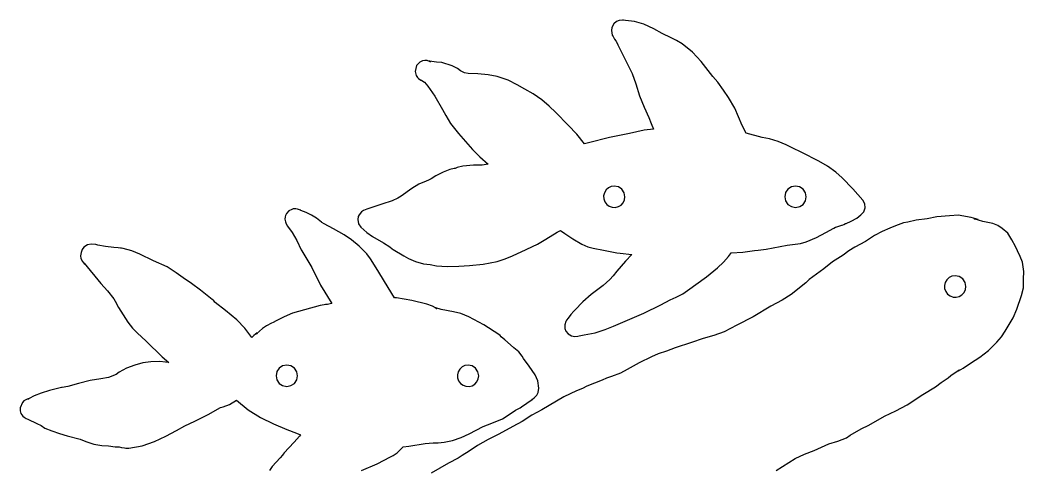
# Model space of a CAD drawing. Extents: x -104 to 747, y 152 to 800.
# Drawn here: x -101.9 to 132.6, y 690.2 to 794.9 of the extents above; entities that cross this region are included whole.
import ezdxf

# ---------------------------------------------------------------- set-up
doc = ezdxf.new("R2010")
doc.units = 0

msp = doc.modelspace()

# ---------------------------------------------------------------- linework, layer by layer
for p, q in [((36.386225, 793.169125), (36.2651, 792.437)), ((36.8123, 793.971), (36.386225, 793.169125)), ((37.484237, 794.5345), (36.8123, 793.971)), ((38.1162, 794.789), (37.484237, 794.5345)), ((38.853, 794.875), (38.1162, 794.789)), ((38.8512, 794.873), (38.853, 794.875)), ((39.0963, 794.823), (38.8512, 794.873)), ((39.5746, 794.801), (39.0963, 794.823)), ((39.5773, 794.801), (39.5746, 794.801)), ((41.6471, 794.524), (39.5773, 794.801)), ((43.8102, 793.926), (41.6471, 794.524)), ((46.157638, 792.864625), (43.8102, 793.926)), ((48.1066, 791.762), (46.157638, 792.864625)), ((36.2651, 792.437), (36.419512, 791.3745)), ((36.419512, 791.3745), (36.6703, 791.002)), ((36.6703, 791.002), (37.0252, 790.433)), ((37.0252, 790.433), (37.3053, 790.033)), ((50.225975, 790.7535), (48.1066, 791.762)), ((51.462925, 790.127656), (50.225975, 790.7535)), ((37.3053, 790.033), (37.3465, 789.965)), ((37.3465, 789.965), (37.7404, 789.117)), ((37.7404, 789.117), (39.498725, 785.642625)), ((52.7673, 789.316), (51.462925, 790.127656)), ((55.17745, 787.357625), (52.7673, 789.316)), ((39.498725, 785.642625), (41.0865, 782.391)), ((57.2372, 785.163), (55.17745, 787.357625)), ((-9.28711, 784.226), (-9.59677, 782.837)), ((-8.48574, 785.062), (-9.28711, 784.226)), ((-7.88969, 785.333), (-8.48574, 785.062)), ((-7.3093, 785.431), (-7.88969, 785.333)), ((-6.77357, 785.394), (-7.3093, 785.431)), ((-6.59175, 785.354), (-6.77357, 785.394)), ((-6.36336, 785.292), (-6.59175, 785.354)), ((-6.122488, 785.240125), (-6.36336, 785.292)), ((-6.31997, 785.261), (-6.31362, 785.259)), ((-6.31362, 785.259), (-6.31997, 785.261)), ((-6.31997, 785.261), (-6.31997, 785.261)), ((-6.31362, 785.259), (-6.27425, 785.244)), ((-5.95231, 785.088), (-6.31362, 785.259)), ((-6.27425, 785.244), (-6.16313, 785.194)), ((-4.57436, 785.065), (-6.24229, 785.249)), ((-6.24229, 785.249), (-6.122488, 785.240125)), ((-6.16313, 785.194), (-5.95231, 785.088)), ((-3.36553, 784.932), (-4.57436, 785.065)), ((-0.960584, 784.199), (-3.36553, 784.932)), ((0.303512, 783.54875), (-0.960584, 784.199)), ((1.05278, 783.02), (0.303512, 783.54875)), ((59.9311, 781.71), (57.2372, 785.163)), ((-9.59677, 782.837), (-9.31716, 781.893)), ((-9.31716, 781.893), (-9.00834, 781.449)), ((-9.00834, 781.449), (-8.78927, 781.23)), ((-8.78927, 781.23), (-8.23809, 780.866)), ((-8.23809, 780.866), (-8.11194, 780.81)), ((1.97925, 782.514), (1.05278, 783.02)), ((2.84433, 782.406), (1.97925, 782.514)), ((5.069306, 782.329875), (2.84433, 782.406)), ((7.49019, 782.094), (5.069306, 782.329875)), ((9.615012, 781.673375), (7.49019, 782.094)), ((12.1756, 780.838), (9.615012, 781.673375)), ((41.0865, 782.391), (41.96275, 779.946125)), ((61.0934, 780.373), (59.9311, 781.71)), ((-8.11194, 780.81), (-8.00695, 780.769)), ((-8.00695, 780.769), (-7.417404, 780.326422)), ((-7.417404, 780.326422), (-6.63448, 779.452125)), ((-6.63448, 779.452125), (-4.98118, 777.095)), ((14.249887, 779.770375), (12.1756, 780.838)), ((16.0343, 778.708), (14.249887, 779.770375)), ((17.963563, 777.612875), (16.0343, 778.708)), ((41.96275, 779.946125), (42.86, 777.19)), ((62.458825, 778.511), (61.0934, 780.373)), ((63.5868, 776.79), (62.458825, 778.511)), ((-4.98118, 777.095), (-3.16403, 774.009)), ((20.0543, 776.217), (17.963563, 777.612875)), ((21.753452, 774.789125), (20.0543, 776.217)), ((42.86, 777.19), (43.931525, 774.5165)), ((65.0771, 774.288), (63.5868, 776.79)), ((-3.16403, 774.009), (-2.392081, 772.533625)), ((23.308238, 773.308), (21.753452, 774.789125)), ((43.931525, 774.5165), (44.9957, 772.077)), ((66.849, 770.269), (65.0771, 774.288)), ((-2.392081, 772.533625), (-1.31915, 770.729)), ((26.1712, 770.333), (23.308238, 773.308)), ((44.9957, 772.077), (45.5482, 770.678)), ((-1.31915, 770.729), (0.56574, 768.351)), ((28.2029, 768.174625), (26.1712, 770.333)), ((46.1006, 769.377), (43.9255, 769.115)), ((45.5482, 770.678), (46.1006, 769.377)), ((67.7589, 768.405), (66.849, 770.269)), ((0.56574, 768.351), (3.787748, 764.646)), ((29.9751, 765.984), (28.2029, 768.174625)), ((35.7938, 767.419), (30.9244, 766.165)), ((40.4993, 768.4), (35.7938, 767.419)), ((43.9255, 769.115), (40.4993, 768.4)), ((71.4699, 767.428), (67.7589, 768.405)), ((73.203812, 767.07975), (71.4699, 767.428)), ((75.2009, 766.484), (73.203812, 767.07975)), ((3.787748, 764.646), (5.531257, 762.905438)), ((30.9244, 766.165), (29.9751, 765.984)), ((77.063175, 765.68675), (75.2009, 766.484)), ((78.4855, 764.993), (77.063175, 765.68675)), ((80.7597, 763.901), (78.4855, 764.993)), ((5.531257, 762.905438), (7.47219, 761.208)), ((84.721187, 761.887125), (80.7597, 763.901)), ((-1.4326, 759.944), (-3.009008, 759.338875)), ((-0.464227, 760.18375), (-1.4326, 759.944)), ((-0.203878, 760.191), (-0.464227, 760.18375)), ((0.270201, 760.40725), (-0.203878, 760.191)), ((1.54914, 760.751), (0.270201, 760.40725)), ((4.073601, 760.943625), (1.54914, 760.751)), ((6.07181, 760.978), (4.073601, 760.943625)), ((6.52753, 761.024), (6.07181, 760.978)), ((6.57409, 761.041), (6.52753, 761.024)), ((7.47219, 761.208), (6.57409, 761.041)), ((86.713692, 760.703891), (84.721187, 761.887125)), ((88.6622, 759.325), (86.713692, 760.703891)), ((-6.489485, 757.4375), (-7.02291, 757.259)), ((-6.4747, 757.418), (-6.489485, 757.4375)), ((-5.83695, 757.744), (-6.4747, 757.418)), ((-4.72655, 758.472), (-5.83695, 757.744)), ((-3.009008, 759.338875), (-4.72655, 758.472)), ((90.1589, 757.971), (88.6622, 759.325)), ((92.65285, 755.4475), (90.1589, 757.971)), ((-10.323, 755.513), (-12.8387, 753.739)), ((-8.735978, 756.48425), (-10.323, 755.513)), ((-7.02291, 757.259), (-8.735978, 756.48425)), ((35.01567, 755.166703), (34.6337, 754.531)), ((35.554513, 755.653625), (35.01567, 755.166703)), ((36.210373, 755.965234), (35.554513, 755.653625)), ((36.9434, 756.075), (36.210373, 755.965234)), ((37.900125, 755.884375), (36.9434, 756.075)), ((38.7112, 755.342), (37.900125, 755.884375)), ((39.2531, 754.531625), (38.7112, 755.342)), ((77.509137, 755.3425), (76.973364, 754.547813)), ((78.303792, 755.878438), (77.509137, 755.3425)), ((79.2769, 756.075), (78.303792, 755.878438)), ((80.233587, 755.884375), (79.2769, 756.075)), ((81.0447, 755.342), (80.233587, 755.884375)), ((81.5866, 754.531625), (81.0447, 755.342)), ((94.9839, 752.783), (92.65285, 755.4475)), ((-13.6476, 753.235375), (-14.9797, 752.617)), ((-12.8387, 753.739), (-13.6476, 753.235375)), ((34.6337, 754.531), (34.454617, 753.811891)), ((34.454617, 753.811891), (34.491488, 753.086875)), ((34.491488, 753.086875), (34.734964, 752.402922)), ((39.022075, 752.186), (39.333631, 752.841969)), ((39.4434, 753.575), (39.2531, 754.531625)), ((39.333631, 752.841969), (39.4434, 753.575)), ((76.973364, 754.547813), (76.7769, 753.575)), ((76.7769, 753.575), (76.973364, 752.601766)), ((81.580436, 752.601766), (81.7769, 753.575)), ((81.7769, 753.575), (81.5866, 754.531625)), ((95.441292, 751.913625), (94.9839, 752.783)), ((-38.3886, 750.586), (-39.0438, 750.292)), ((-38.3695, 750.595), (-38.3886, 750.586)), ((-38.046, 750.74), (-38.3695, 750.595)), ((-37.5938, 750.729), (-38.046, 750.74)), ((-37.4357, 750.777), (-37.5938, 750.729)), ((-37.4664, 750.725), (-37.4344, 750.778)), ((-37.0225, 750.716), (-37.4664, 750.725)), ((-37.4344, 750.778), (-37.4357, 750.777)), ((-36.3874, 750.459), (-37.0225, 750.716)), ((-36.3795, 750.456), (-36.521037, 750.5625)), ((-36.521037, 750.5625), (-36.3874, 750.459)), ((-36.3676, 750.452), (-36.3795, 750.456)), ((-36.2487, 750.366), (-36.3676, 750.452)), ((-20.8858, 750.659), (-21.6107, 750.348)), ((-19.4331, 751.141), (-20.8858, 750.659)), ((-17.3861, 751.832), (-19.4331, 751.141)), ((-14.9797, 752.617), (-17.3861, 751.832)), ((34.734964, 752.402922), (35.1757, 751.807)), ((35.1757, 751.807), (35.771614, 751.36625)), ((35.771614, 751.36625), (36.455663, 751.12275)), ((36.455663, 751.12275), (37.18083, 751.085875)), ((37.18083, 751.085875), (37.9001, 751.265)), ((37.9001, 751.265), (38.535356, 751.647031)), ((38.535356, 751.647031), (39.022075, 752.186)), ((76.973364, 752.601766), (77.509137, 751.807125)), ((77.509137, 751.807125), (78.303792, 751.271422)), ((78.303792, 751.271422), (79.2769, 751.075)), ((79.2769, 751.075), (80.250008, 751.271422)), ((80.250008, 751.271422), (81.044663, 751.807125)), ((81.044663, 751.807125), (81.580436, 752.601766)), ((95.220389, 750.070625), (95.515388, 750.97)), ((95.515388, 750.97), (95.441292, 751.913625)), ((-39.9337, 748.885), (-39.9875, 748.303)), ((-39.9875, 748.303), (-39.896, 747.719)), ((-39.9311, 748.901), (-39.9337, 748.885)), ((-39.836, 749.223), (-39.9311, 748.901)), ((-39.6009, 749.691), (-39.836, 749.223)), ((-39.0438, 750.292), (-39.6009, 749.691)), ((-35.04, 749.869), (-36.2487, 750.366)), ((-33.812213, 749.29275), (-35.04, 749.869)), ((-32.5947, 748.541), (-33.812213, 749.29275)), ((-31.4201, 747.614), (-32.5947, 748.541)), ((-22.85605, 748.932875), (-22.9781, 748.229)), ((-22.9781, 748.229), (-22.788238, 747.27725)), ((-22.6494, 749.372), (-22.85605, 748.932875)), ((-22.098, 750.022), (-22.6494, 749.372)), ((-21.6107, 750.348), (-22.098, 750.022)), ((92.3035, 747.839), (93.574813, 748.583125)), ((93.574813, 748.583125), (94.5705, 749.334)), ((94.5705, 749.334), (95.220389, 750.070625)), ((107.426, 748.139), (105.513, 747.615)), ((110.012, 748.45), (107.426, 748.139)), ((112.324, 748.868), (110.012, 748.45)), ((115.269, 749.154), (112.324, 748.868)), ((117.363, 749.24), (115.269, 749.154)), ((118.145, 749.1), (117.363, 749.24)), ((120.307, 748.754), (118.145, 749.1)), ((121.972656, 748.279734), (120.307, 748.754)), ((120.990719, 748.432953), (121.037254, 748.449029)), ((123.067, 747.831), (120.990719, 748.432953)), ((121.037254, 748.449029), (121.41325, 748.377625)), ((121.41325, 748.377625), (121.972656, 748.279734)), ((-39.896, 747.719), (-39.7244, 747.277)), ((-39.7244, 747.277), (-39.373, 746.716)), ((-39.373, 746.716), (-38.308, 745.199)), ((-31.373613, 747.580375), (-31.4201, 747.614)), ((-30.7896, 747.216), (-31.373613, 747.580375)), ((-28.656638, 746.063375), (-30.7896, 747.216)), ((-26.1843, 744.706), (-28.656638, 746.063375)), ((-22.788238, 747.27725), (-22.2608, 746.438)), ((-22.2608, 746.438), (-22.2581, 746.435)), ((-22.2581, 746.435), (-20.888661, 745.262313)), ((23.5653, 745.275), (24.341, 745.688)), ((24.341, 745.688), (25.4004, 744.958)), ((86.3282, 745.204), (88.244, 746.263)), ((88.244, 746.263), (88.655538, 746.453375)), ((88.655538, 746.453375), (88.665, 746.457)), ((88.665, 746.457), (89.8491, 746.823)), ((89.8491, 746.823), (89.8639, 746.827)), ((89.8639, 746.827), (90.0585, 746.90125)), ((90.0029, 746.884), (90.0457, 746.903)), ((90.0585, 746.90125), (90.0029, 746.884)), ((90.0457, 746.903), (90.1708, 746.958)), ((90.1708, 746.958), (90.5382, 747.12)), ((90.5382, 747.12), (90.970687, 747.308)), ((90.970687, 747.308), (91.0803, 747.358)), ((91.0803, 747.358), (92.3035, 747.839)), ((101.335, 746.208), (99.4884, 745.4275)), ((102.603, 746.818), (101.335, 746.208)), ((104.519, 747.446), (102.603, 746.818)), ((105.513, 747.615), (104.519, 747.446)), ((125.355, 747.345), (123.067, 747.831)), ((126.5015, 746.868), (125.355, 747.345)), ((127.57, 746.193), (126.5015, 746.868)), ((128.875, 745.075), (127.57, 746.193)), ((-38.308, 745.199), (-37.1876, 743.348)), ((-37.1876, 743.348), (-36.196, 741.158)), ((-24.4381, 743.48), (-26.1843, 744.706)), ((-22.615175, 742.053625), (-24.4381, 743.48)), ((-20.888661, 745.262313), (-19.512988, 744.3285)), ((-19.512988, 744.3285), (-16.9919, 742.834)), ((19.0422, 742.488), (20.9396, 743.685)), ((20.9396, 743.685), (23.5653, 745.275)), ((25.4004, 744.958), (27.26865, 743.719875)), ((27.26865, 743.719875), (29.3742, 742.496)), ((81.7998, 743.023), (84.19855, 744.03925)), ((84.19855, 744.03925), (86.3282, 745.204)), ((96.788862, 743.936875), (95.639, 743.115)), ((97.6895, 744.539), (96.788862, 743.936875)), ((99.4884, 745.4275), (97.6895, 744.539)), ((129.815, 743.513), (128.875, 745.075)), ((130.701, 741.985), (129.815, 743.513)), ((-87.338625, 741.270375), (-87.602275, 740.53525)), ((-86.9354, 741.83), (-87.338625, 741.270375)), ((-86.086825, 742.33875), (-86.9354, 741.83)), ((-85.2384, 742.534), (-86.086825, 742.33875)), ((-84.1728, 742.409), (-85.2384, 742.534)), ((-83.68125, 742.26), (-84.1728, 742.409)), ((-83.7108, 742.249), (-83.68125, 742.26)), ((-81.934, 741.952375), (-83.7108, 742.249)), ((-79.925, 741.727), (-81.934, 741.952375)), ((-78.9799, 741.636), (-79.925, 741.727)), ((-78.3706, 741.577), (-78.9799, 741.636)), ((-78.1334, 741.551), (-78.3706, 741.577)), ((-77.8145, 741.503), (-78.1334, 741.551)), ((-75.773253, 740.927828), (-77.8145, 741.503)), ((-36.196, 741.158), (-36.0611, 740.904)), ((-20.8425, 740.214), (-22.615175, 742.053625)), ((-16.9919, 742.834), (-15.5113, 741.868)), ((-15.5113, 741.868), (-15.4276, 741.76)), ((-15.4276, 741.76), (-15.0462, 741.451)), ((-15.0462, 741.451), (-14.9304, 741.377)), ((-14.9304, 741.377), (-14.7154, 741.249)), ((-14.7154, 741.249), (-12.1889, 739.795)), ((13.160448, 739.76075), (16.3373, 741.241)), ((16.3373, 741.241), (17.8262, 741.937)), ((17.8262, 741.937), (19.0422, 742.488)), ((29.3742, 742.496), (30.77517, 741.890281)), ((30.77517, 741.890281), (32.041488, 741.52475)), ((32.041488, 741.52475), (34.3895, 741.107)), ((34.3895, 741.107), (36.3965, 740.726)), ((66.9631, 740.613), (69.6652, 741.034)), ((69.6652, 741.034), (70.5836, 741.125)), ((70.5836, 741.125), (72.415, 741.353)), ((72.415, 741.353), (77.3165, 742.286)), ((77.3165, 742.286), (79.232163, 742.483125)), ((79.232163, 742.483125), (80.441736, 742.661328)), ((80.441736, 742.661328), (81.7998, 743.023)), ((93.1063, 741.817), (91.728862, 740.92025)), ((95.639, 743.115), (93.1063, 741.817)), ((131.116, 740.932), (130.701, 741.985)), ((-87.602275, 740.53525), (-87.707038, 739.78025)), ((-87.707038, 739.78025), (-87.6336, 739.161)), ((-87.6336, 739.161), (-87.293225, 738.46325)), ((-73.9217, 740.170875), (-75.773253, 740.927828)), ((-70.6925, 738.604), (-73.9217, 740.170875)), ((-36.0611, 740.904), (-33.7083, 737.043)), ((-20.0275, 739.045), (-20.8425, 740.214)), ((-18.307713, 736.3335), (-20.0275, 739.045)), ((-12.1889, 739.795), (-11.090656, 739.161625)), ((-11.090656, 739.161625), (-9.46565, 738.448)), ((9.56928, 738.474), (11.424838, 739.060469)), ((11.424838, 739.060469), (13.160448, 739.76075)), ((36.3965, 740.726), (37.5623, 740.505)), ((37.5623, 740.505), (38.3303, 740.372)), ((38.3303, 740.372), (41.0258, 740.114)), ((41.0258, 740.114), (39.5452, 738.559)), ((62.4213, 738.28075), (63.5906, 739.631)), ((63.5906, 739.631), (64.0698, 740.231)), ((64.0698, 740.231), (64.2806, 740.498)), ((64.2806, 740.498), (66.9631, 740.613)), ((90.3929, 739.962), (87.9016, 738.358)), ((91.728862, 740.92025), (90.3929, 739.962)), ((131.76175, 739.649125), (131.116, 740.932)), ((132.313, 738.301), (131.76175, 739.649125)), ((-87.293225, 738.46325), (-87.0145, 738.151)), ((-87.0145, 738.151), (-86.747537, 737.86025)), ((-86.747537, 737.86025), (-86.8957, 738.06)), ((-86.8957, 738.06), (-83.0261, 733.279)), ((-67.4783, 737.182), (-70.6925, 738.604)), ((-65.358987, 735.818375), (-67.4783, 737.182)), ((-33.7083, 737.043), (-31.6474, 732.915)), ((-16.744, 733.745), (-18.307713, 736.3335)), ((-9.46565, 738.448), (-7.612485, 737.93625)), ((-7.612485, 737.93625), (-6.02713, 737.717)), ((-6.02713, 737.717), (-4.618044, 737.464)), ((-4.618044, 737.464), (-2.11533, 737.289)), ((-2.11533, 737.289), (0.651491, 737.32325)), ((0.651491, 737.32325), (3.12002, 737.521)), ((3.12002, 737.521), (6.296867, 737.835125)), ((6.296867, 737.835125), (9.56928, 738.474)), ((39.5452, 738.559), (37.5153, 736.162)), ((58.513913, 734.878125), (61.0771, 736.941)), ((61.0771, 736.941), (62.4213, 738.28075)), ((85.8816, 736.726), (82.4548, 734.212)), ((87.9016, 738.358), (85.8816, 736.726)), ((132.379, 737.765), (132.313, 738.301)), ((132.629, 736.083), (132.379, 737.765)), ((-63.7823, 734.592), (-65.358987, 735.818375)), ((-61.849187, 733.307375), (-63.7823, 734.592)), ((35.8673, 734.213), (34.3837, 732.865)), ((36.6802, 735.08775), (35.8673, 734.213)), ((37.5153, 736.162), (36.6802, 735.08775)), ((56.0009, 733.083), (58.513913, 734.878125)), ((82.4548, 734.212), (81.6759, 733.5)), ((114.633875, 734.194125), (114.252, 733.559)), ((115.1725, 734.68075), (114.633875, 734.194125)), ((115.828125, 734.99225), (115.1725, 734.68075)), ((116.561, 735.102), (115.828125, 734.99225)), ((117.518125, 734.911875), (116.561, 735.102)), ((118.329, 734.37), (117.518125, 734.911875)), ((118.870875, 733.55875), (118.329, 734.37)), ((132.525, 734.348), (132.631, 736.084)), ((132.564625, 733.273875), (132.525, 734.348)), ((132.631, 736.084), (132.629, 736.083)), ((-83.0261, 733.279), (-81.4247, 731.573)), ((-59.7108, 731.782), (-61.849187, 733.307375)), ((-56.9838, 729.595), (-59.7108, 731.782)), ((-31.6474, 732.915), (-29.0393, 728.668)), ((-14.3912, 729.957), (-16.744, 733.745)), ((34.3837, 732.865), (31.5758, 730.702)), ((52.9453, 730.921), (54.604125, 732.038375)), ((54.604125, 732.038375), (56.0009, 733.083)), ((81.6759, 733.5), (78.2499, 730.764)), ((114.252, 733.559), (114.072875, 732.839734)), ((114.072875, 732.839734), (114.10975, 732.114375)), ((114.10975, 732.114375), (114.35325, 731.430078)), ((118.63975, 731.213), (118.95125, 731.868969)), ((119.061, 732.602), (118.870875, 733.55875)), ((118.95125, 731.868969), (119.061, 732.602)), ((132.045, 730.497), (132.506, 732.289)), ((132.506, 732.289), (132.564625, 733.273875)), ((-81.4247, 731.573), (-79.9622, 729.756)), ((-79.9622, 729.756), (-79.648, 729.195)), ((-56.7513, 729.397), (-56.9838, 729.595)), ((-56.701725, 729.400125), (-56.7513, 729.397)), ((-56.3523, 728.945), (-56.701725, 729.400125)), ((-13.9685, 729.935), (-14.3912, 729.957)), ((-10.340742, 729.322125), (-13.9685, 729.935)), ((-6.85676, 728.461), (-10.340742, 729.322125)), ((31.5758, 730.702), (29.616425, 728.995125)), ((47.8331, 728.332), (50.0112, 729.479)), ((50.0112, 729.479), (51.363537, 730.088625)), ((51.363537, 730.088625), (52.9453, 730.921)), ((76.1461, 729.374), (73.5496, 727.982)), ((78.2499, 730.764), (76.1461, 729.374)), ((114.35325, 731.430078), (114.794, 730.834)), ((114.794, 730.834), (115.389922, 730.39325)), ((115.389922, 730.39325), (116.073875, 730.14975)), ((116.073875, 730.14975), (116.798891, 730.112875)), ((116.798891, 730.112875), (117.518, 730.292)), ((117.518, 730.292), (118.153125, 730.674031)), ((118.153125, 730.674031), (118.63975, 731.213)), ((131.009, 727.324), (132.045, 730.497)), ((-79.648, 729.195), (-78.879288, 727.70325)), ((-78.879288, 727.70325), (-76.7056, 724.305)), ((-56.3058, 728.86), (-56.3523, 728.945)), ((-53.845075, 726.978875), (-56.3058, 728.86)), ((-51.2162, 724.791), (-53.845075, 726.978875)), ((-35.4172, 727.188), (-38.217, 726.359)), ((-31.7291, 728.169), (-35.4172, 727.188)), ((-30.8418, 728.349), (-31.7291, 728.169)), ((-30.5193, 728.399), (-30.8418, 728.349)), ((-30.0811, 728.424), (-30.5193, 728.399)), ((-29.4372, 728.583), (-30.0811, 728.424)), ((-29.0393, 728.668), (-29.4372, 728.583)), ((-5.49564, 728.035), (-6.85676, 728.461)), ((-4.800802, 727.6), (-5.49564, 728.035)), ((-3.46216, 727.262), (-4.93906, 727.72)), ((-4.93906, 727.72), (-4.883855, 727.670125)), ((-4.883855, 727.670125), (-4.54425, 727.426)), ((-4.551844, 727.417375), (-4.800802, 727.6)), ((-4.54425, 727.426), (-4.551844, 727.417375)), ((-0.607173, 726.701), (-3.46216, 727.262)), ((27.7175, 727.079), (27.464612, 726.802375)), ((29.616425, 728.995125), (27.7175, 727.079)), ((43.8282, 726.39), (47.8331, 728.332)), ((73.5496, 727.982), (69.3752, 725.503)), ((130.147, 725.273), (131.009, 727.324)), ((-49.362238, 722.857625), (-51.2162, 724.791)), ((-42.0344, 724.595), (-42.7604, 724.158)), ((-40.137287, 725.551625), (-42.0344, 724.595)), ((-38.217, 726.359), (-40.137287, 725.551625)), ((1.13035, 726.266656), (-0.607173, 726.701)), ((2.96484, 725.531), (1.13035, 726.266656)), ((6.499589, 723.618), (2.96484, 725.531)), ((25.807, 724.736), (25.602338, 724.40475)), ((26.1336, 725.221), (25.807, 724.736)), ((26.8023, 726.051), (26.1336, 725.221)), ((27.464612, 726.802375), (26.8023, 726.051)), ((36.7308, 723.336), (43.8282, 726.39)), ((69.3752, 725.503), (65.605, 723.57)), ((128.258, 722.163), (130.147, 725.273)), ((-76.7056, 724.305), (-75.593512, 722.856703)), ((-75.593512, 722.856703), (-74.539625, 721.759875)), ((-47.7239, 720.661), (-49.362238, 722.857625)), ((-45.233463, 722.753375), (-46.662, 721.51)), ((-44.280361, 723.437828), (-45.233463, 722.753375)), ((-43.1015, 724.056), (-44.280361, 723.437828)), ((-42.7604, 724.158), (-43.1015, 724.056)), ((9.94424, 721.375), (6.499589, 723.618)), ((25.4102, 723.619), (25.4075, 723.607)), ((25.4075, 723.607), (25.42075, 722.77775)), ((25.602338, 724.40475), (25.4102, 723.619)), ((25.42075, 722.77775), (25.65095, 722.183313)), ((32.4386, 721.761), (34.828637, 722.585625)), ((34.828637, 722.585625), (36.7308, 723.336)), ((65.605, 723.57), (62.6341, 722.013)), ((-74.539625, 721.759875), (-72.4164, 719.841)), ((-47.2511, 721.145), (-47.7239, 720.661)), ((-46.459862, 721.76025), (-47.2511, 721.145)), ((-46.662, 721.51), (-46.426995, 721.731406)), ((-46.426995, 721.731406), (-46.459862, 721.76025)), ((10.2507, 721.122), (9.94424, 721.375)), ((10.5463, 720.857), (10.2507, 721.122)), ((11.3467, 720.132), (10.5463, 720.857)), ((12.6635, 718.942), (11.3467, 720.132)), ((25.65095, 722.183313), (26.1822, 721.539)), ((26.1822, 721.539), (26.9786, 721.07075)), ((26.9786, 721.07075), (27.7267, 720.919)), ((27.7267, 720.919), (28.4441, 721.012)), ((28.4441, 721.012), (28.7717, 721.041)), ((28.7717, 721.041), (29.9344, 721.277)), ((29.9344, 721.277), (32.4386, 721.761)), ((57.6864, 720.428), (54.9984, 719.478)), ((60.19265, 721.124875), (57.6864, 720.428)), ((62.6341, 722.013), (60.19265, 721.124875)), ((126.34, 719.627), (127.358625, 720.8485)), ((127.358625, 720.8485), (128.258, 722.163)), ((-72.4164, 719.841), (-68.6591, 716.162)), ((13.502762, 718.296), (12.6635, 718.942)), ((14.6241, 717.308), (13.502762, 718.296)), ((51.1555, 718.28), (49.1768, 717.52)), ((54.9984, 719.478), (51.1555, 718.28)), ((122.307375, 716.117125), (124.363, 717.65)), ((124.363, 717.65), (124.98, 718.282)), ((124.98, 718.282), (126.34, 719.627)), ((-68.6591, 716.162), (-67.0979, 714.877)), ((15.407438, 716.327375), (14.6241, 717.308)), ((15.7242, 715.793), (15.407438, 716.327375)), ((17.0523, 713.999), (15.7242, 715.793)), ((45.6687, 716.163), (42.790588, 714.747875)), ((47.1952, 716.84), (45.6687, 716.163)), ((49.1768, 717.52), (47.1952, 716.84)), ((120.161, 714.711), (122.307375, 716.117125)), ((-76.9722, 713.491), (-78.7274, 712.55925)), ((-75.085594, 714.237953), (-76.9722, 713.491)), ((-73.21995, 714.749875), (-75.085594, 714.237953)), ((-71.299556, 715.029859), (-73.21995, 714.749875)), ((-69.2487, 715.081), (-71.299556, 715.029859)), ((-67.8731, 714.91), (-69.2487, 715.081)), ((-67.0979, 714.877), (-67.8731, 714.91)), ((-41.320163, 713.4985), (-41.855936, 712.703813)), ((-40.525508, 714.034438), (-41.320163, 713.4985)), ((-39.5524, 714.231), (-40.525508, 714.034438)), ((-38.595637, 714.040375), (-39.5524, 714.231)), ((-37.7846, 713.498), (-38.595637, 714.040375)), ((-37.2427, 712.68725), (-37.7846, 713.498)), ((0.853104, 713.322281), (0.471163, 712.687)), ((1.391933, 713.80925), (0.853104, 713.322281)), ((2.047802, 714.121094), (1.391933, 713.80925)), ((2.78086, 714.231), (2.047802, 714.121094)), ((3.737565, 714.040375), (2.78086, 714.231)), ((4.54862, 713.498), (3.737565, 714.040375)), ((5.090555, 712.68725), (4.54862, 713.498)), ((18.451338, 711.986875), (17.0523, 713.999)), ((39.9745, 713.212), (38.3743, 712.316)), ((42.790588, 714.747875), (39.9745, 713.212)), ((115.563, 711.797), (117.288281, 712.963484)), ((117.288281, 712.963484), (117.466043, 713.06876)), ((117.41925, 713.012375), (117.321926, 712.912068)), ((117.321926, 712.912068), (117.348094, 712.885578)), ((117.348094, 712.885578), (118.467, 713.525)), ((117.466043, 713.06876), (117.41925, 713.012375)), ((118.467, 713.525), (120.161, 714.711)), ((-85.4735, 710.655), (-88.226912, 709.95025)), ((-82.9894, 711.016), (-85.4735, 710.655)), ((-81.2417, 711.319), (-82.9894, 711.016)), ((-79.4227, 712.07), (-81.2417, 711.319)), ((-78.7274, 712.55925), (-79.4227, 712.07)), ((-41.855936, 712.703813), (-42.0524, 711.731)), ((-42.0524, 711.731), (-41.855936, 710.757766)), ((-41.855936, 710.757766), (-41.320163, 709.963125)), ((-37.784637, 709.963125), (-37.248864, 710.757766)), ((-37.248864, 710.757766), (-37.0524, 711.731)), ((-37.0524, 711.731), (-37.2427, 712.68725)), ((0.471163, 712.687), (0.292048, 711.967891)), ((0.292048, 711.967891), (0.328898, 711.242875)), ((0.328898, 711.242875), (0.572362, 710.558922)), ((0.572362, 710.558922), (1.01309, 709.963)), ((4.859533, 710.341625), (5.17109, 710.997547)), ((5.28086, 711.731), (5.090555, 712.68725)), ((5.17109, 710.997547), (5.28086, 711.731)), ((19.055208, 710.562828), (18.451338, 711.986875)), ((19.3049, 708.816), (19.055208, 710.562828)), ((34.1358, 710.737), (30.4972, 709.274)), ((35.1396, 711.217), (34.1358, 710.737)), ((36.3058, 711.553), (35.1396, 711.217)), ((38.3743, 712.316), (36.3058, 711.553)), ((113.266, 710.17), (114.925, 711.279)), ((114.925, 711.279), (115.563, 711.797)), ((-94.9882, 708.297), (-96.9016, 707.673125)), ((-92.1796, 708.984), (-94.9882, 708.297)), ((-92.0266, 709.016), (-92.1796, 708.984)), ((-90.6654, 709.25), (-92.0266, 709.016)), ((-88.226912, 709.95025), (-90.6654, 709.25)), ((-41.320163, 709.963125), (-40.525508, 709.427422)), ((-40.525508, 709.427422), (-39.5524, 709.231)), ((-39.5524, 709.231), (-38.579292, 709.427422)), ((-38.579292, 709.427422), (-37.784637, 709.963125)), ((1.01309, 709.963), (1.60906, 709.52225)), ((1.60906, 709.52225), (2.293134, 709.27875)), ((2.293134, 709.27875), (3.018305, 709.241875)), ((3.018305, 709.241875), (3.73757, 709.421)), ((3.73757, 709.421), (4.372816, 709.802891)), ((4.372816, 709.802891), (4.859533, 710.341625)), ((19.178975, 707.798297), (19.3049, 708.816)), ((28.1046, 708.208), (25.1799, 706.816)), ((29.5156, 708.787), (28.1046, 708.208)), ((30.4972, 709.274), (29.5156, 708.787)), ((109.053, 707.326), (111.963, 709.117)), ((111.963, 709.117), (113.266, 710.17)), ((-100.959, 705.857), (-101.319, 705.507)), ((-100.654, 706.063), (-100.959, 705.857)), ((-100.224, 706.253), (-100.654, 706.063)), ((-100.046, 706.294), (-100.224, 706.253)), ((-100.043, 706.288), (-100.046, 706.294)), ((-100.016, 706.301), (-100.043, 706.288)), ((-99.8333, 706.343), (-100.016, 706.301)), ((-99.6995, 706.458), (-99.9522, 706.332)), ((-99.9522, 706.332), (-99.8333, 706.343)), ((-98.5564, 707.032), (-99.6995, 706.458)), ((-96.9016, 707.673125), (-98.5564, 707.032)), ((-52.9691, 705.025), (-51.299, 706.035)), ((-51.299, 706.035), (-48.582853, 703.815875)), ((15.3077, 704.51), (17.75, 706.214)), ((17.710625, 706.176469), (17.80775, 706.24825)), ((17.75, 706.214), (17.710625, 706.176469)), ((17.80775, 706.24825), (18.2207, 706.593)), ((18.2207, 706.593), (18.87875, 707.178375)), ((18.87875, 707.178375), (19.178975, 707.798297)), ((25.1799, 706.816), (19.9879, 703.811)), ((105.346, 704.937), (109.053, 707.326)), ((-101.319, 705.507), (-101.859, 704.227)), ((-101.859, 704.227), (-101.828, 703.509)), ((-101.828, 703.509), (-101.646, 702.954)), ((-57.9482, 702.697875), (-55.0326, 704.29)), ((-55.0326, 704.29), (-54.3868, 704.477875)), ((-54.3868, 704.477875), (-52.9691, 705.025)), ((-48.582853, 703.815875), (-45.709075, 701.99425)), ((12.629075, 702.8135), (13.8432, 703.732)), ((13.8432, 703.732), (14.3429, 703.964)), ((14.3429, 703.964), (14.970762, 704.25875)), ((14.970762, 704.25875), (15.3077, 704.51)), ((19.9879, 703.811), (17.7154, 702.54)), ((100.094, 702.309), (102.74025, 703.582125)), ((102.74025, 703.582125), (105.346, 704.937)), ((-101.646, 702.954), (-101.237375, 702.3225)), ((-101.237375, 702.3225), (-100.921, 702.057)), ((-100.921, 702.057), (-100.404, 701.758)), ((-100.404, 701.758), (-100.042, 701.634)), ((-100.042, 701.634), (-97.9136, 700.602)), ((-61.0549, 701.102), (-57.9482, 702.697875)), ((-45.709075, 701.99425), (-42.693734, 700.47075)), ((8.3467, 700.62675), (10.8631, 701.685)), ((10.8631, 701.685), (12.629075, 702.8135)), ((17.7154, 702.54), (15.4368, 701.023)), ((96.4341, 700.228), (100.094, 702.309)), ((-97.9136, 700.602), (-96.9685, 700.086)), ((-96.9685, 700.086), (-96.055662, 699.498125)), ((-96.055662, 699.498125), (-94.4658, 698.872)), ((-94.4658, 698.872), (-92.632011, 698.209922)), ((-67.791466, 697.637828), (-65.3213, 698.945)), ((-65.3213, 698.945), (-63.3964, 700.063)), ((-63.3964, 700.063), (-61.0549, 701.102)), ((-42.693734, 700.47075), (-39.5529, 699.146)), ((-39.5529, 699.146), (-37.3246, 698.32)), ((3.02541, 698.19925), (6.30001, 699.87)), ((6.30001, 699.87), (8.3467, 700.62675)), ((13.2178, 699.902), (9.93572, 698.088)), ((15.4368, 701.023), (13.2178, 699.902)), ((92.032, 697.839), (94.6105, 699.303)), ((94.6105, 699.303), (96.4341, 700.228)), ((-92.632011, 698.209922), (-90.893912, 697.734125)), ((-90.893912, 697.734125), (-87.815, 696.918)), ((-87.815, 696.918), (-86.491112, 696.3795)), ((-70.4724, 696.393375), (-67.791466, 697.637828)), ((-36.5764, 697.661), (-37.837187, 696.226625)), ((-37.3246, 698.32), (-36.35, 697.959)), ((-36.35, 697.959), (-36.5764, 697.661)), ((-2.768953, 696.19375), (-0.883511, 696.611)), ((-0.883511, 696.611), (1.179668, 697.33875)), ((1.179668, 697.33875), (3.02541, 698.19925)), ((7.448213, 696.823875), (5.01319, 695.46)), ((9.93572, 698.088), (7.448213, 696.823875)), ((87.0927, 695.832), (89.159825, 696.453875)), ((89.159825, 696.453875), (91.1881, 697.258)), ((91.1881, 697.258), (92.032, 697.839)), ((-86.491112, 696.3795), (-84.6576, 695.775)), ((-84.6576, 695.775), (-82.747538, 695.476)), ((-82.747538, 695.476), (-81.2346, 695.348)), ((-81.2346, 695.348), (-79.6259, 695.148)), ((-79.6259, 695.148), (-78.7701, 695.148)), ((-78.7701, 695.148), (-78.6869, 695.133)), ((-78.6869, 695.133), (-78.1423, 695.006)), ((-78.1423, 695.006), (-77.4761, 694.865)), ((-77.4761, 694.865), (-77.133038, 694.790625)), ((-77.133038, 694.790625), (-76.4374, 694.801)), ((-76.4374, 694.801), (-73.356809, 695.388734)), ((-73.356809, 695.388734), (-70.4724, 696.393375)), ((-39.0925, 694.919), (-40.1668, 693.724)), ((-37.837187, 696.226625), (-39.0925, 694.919)), ((-13.7969, 693.737), (-12.35, 695.131)), ((-12.35, 695.131), (-11.0157, 695.27)), ((-11.0157, 695.27), (-7.19627, 695.939)), ((-7.19627, 695.939), (-5.400633, 696.073)), ((-5.400633, 696.073), (-4.18251, 696.081)), ((-4.18251, 696.081), (-2.768953, 696.19375)), ((3.01175, 694.122), (1.41579, 693.106)), ((5.01319, 695.46), (3.01175, 694.122)), ((81.3844, 693.41475), (83.636, 694.298)), ((83.636, 694.298), (85.3543, 695.029)), ((85.3543, 695.029), (87.0927, 695.832)), ((-41.0841, 692.575), (-42.9615, 690.571)), ((-40.5405, 693.221), (-41.0841, 692.575)), ((-40.4128, 693.428), (-40.5405, 693.221)), ((-40.1668, 693.724), (-40.4128, 693.428)), ((-18.455, 691.133), (-15.3426, 692.756)), ((-15.3426, 692.756), (-14.692825, 693.10475)), ((-14.692825, 693.10475), (-13.7969, 693.737)), ((0.4634, 692.45), (-1.80757, 691.321)), ((1.41579, 693.106), (0.4634, 692.45)), ((74.7772, 689.593), (79.1931, 692.395)), ((79.1931, 692.395), (81.3844, 693.41475)), ((-42.9615, 690.571), (-43.577, 689.634)), ((-22.140075, 689.592875), (-18.455, 691.133)), ((-1.80757, 691.321), (-5.8143, 688.946))]:
    msp.add_line(p, q)

doc.saveas('drawing.dxf')
